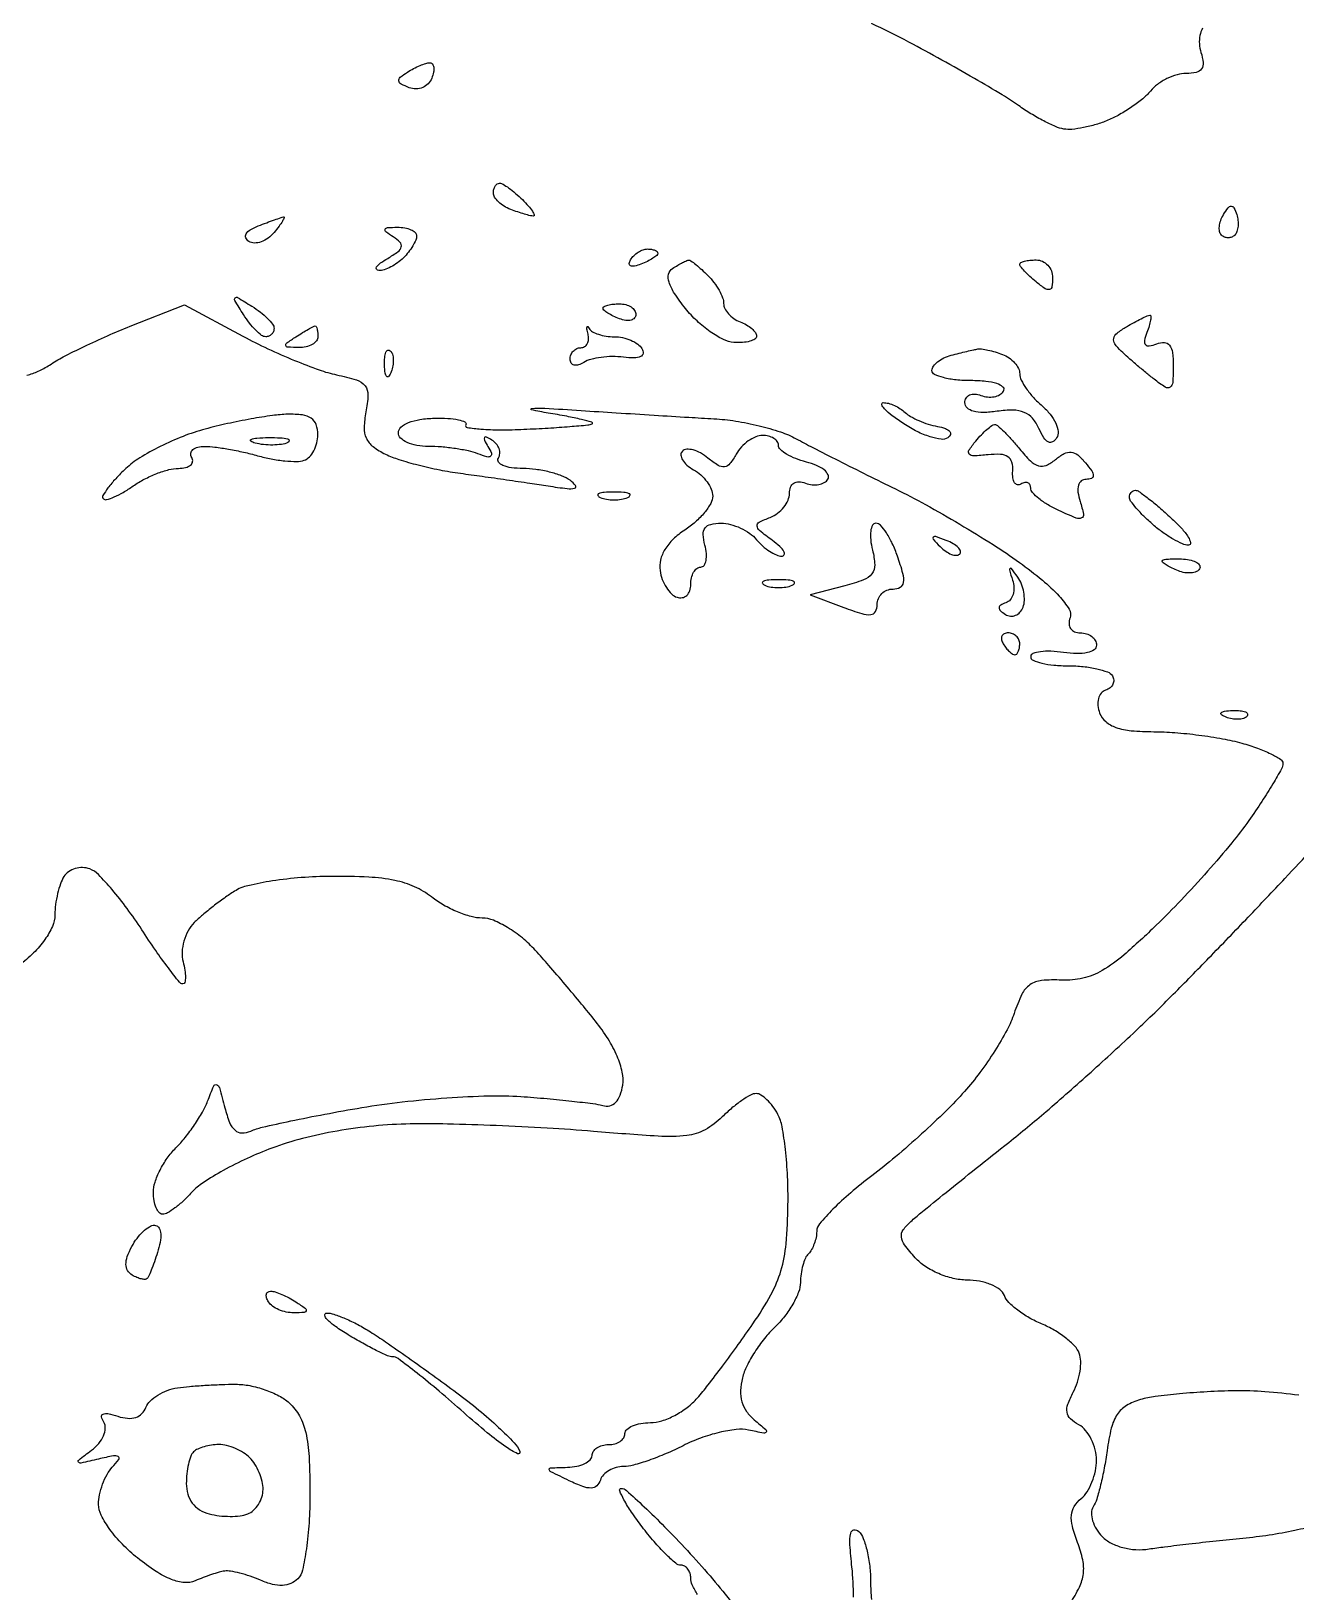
# Model space of a CAD drawing. Extents: x 0 to 102, y 0 to 135.
# Drawn here: x 37.72 to 47.48, y 23.57 to 35.6 of the extents above; entities that cross this region are included whole.
import ezdxf

# ---------------------------------------------------------------- set-up
doc = ezdxf.new("R2010")
doc.units = 0
doc.header["$MEASUREMENT"] = 0

msp = doc.modelspace()

# ---------------------------------------------------------------- linework, layer by layer
for points in [[(46.756125, 35.627308, 0.074837), (46.735944, 35.572373, 0.066367), (46.731333, 35.506726, 0.061303), (46.74376, 35.44028, -0.049344), (46.760372, 35.361849, -0.181805), (46.748067, 35.313571, -0.188866), (46.707452, 35.286482, -0.053771), (46.63066, 35.2782, 0.069386), (46.55941, 35.268265, 0.044584), (46.481366, 35.238334, 0.044117), (46.408703, 35.194432, 0.061678), (46.353486, 35.142487, -0.046457), (46.295045, 35.084067, -0.022612), (46.21079, 35.020392, -0.022207), (46.116436, 34.961559, -0.029812), (46.025877, 34.91742, -0.025856), (45.934368, 34.884821, -0.023639), (45.837219, 34.860712, -0.02436), (45.748411, 34.847538, -0.06775), (45.685521, 34.849849, -0.059181), (45.622491, 34.868675, -0.017485), (45.531327, 34.911977, -0.017286), (45.431429, 34.968247, -0.01781), (45.33667, 35.030759, 0.019193), (45.211379, 35.112917, 0.004514), (44.995528, 35.240254, 0.004643), (44.744453, 35.382239, 0.004553), (44.489149, 35.520481, 0.012677), (44.20128, 35.663757, 0.007404)], [(37.68659, 32.951634, 0.045184), (37.773963, 32.982112, 0.038546), (37.859479, 33.029162, -0.024657), (37.966519, 33.091984, -0.008473), (38.127181, 33.172484, -0.008397), (38.307672, 33.255424, -0.009623), (38.482882, 33.328412), (38.901248, 33.493316), (39.352774, 33.25222, 0.013242), (39.545567, 33.155748, 0.011665), (39.751457, 33.065245, 0.011801), (39.94098, 32.992342, 0.034334), (40.075936, 32.954268, -0.024769), (40.228377, 32.914391, -0.150735), (40.294654, 32.868599, -0.179634), (40.317415, 32.797905, -0.038373), (40.301616, 32.667632, 0.042143), (40.287986, 32.54769, 0.116475), (40.305009, 32.464979, 0.122379), (40.356538, 32.401053, 0.048992), (40.45298, 32.341804, 0.037343), (40.55475, 32.30135, 0.013588), (40.704168, 32.258945, 0.013385), (40.870776, 32.221237, 0.015568), (41.031, 32.19461, -0.001403), (41.198372, 32.171646, -0.000982), (41.386849, 32.144869, -0.000991), (41.567329, 32.118502, -0.002066), (41.7078, 32.097102, 0.008154), (41.854112, 32.076632, 0.093542), (41.911881, 32.080325, 0.545504), (41.918802, 32.101094, 0.069789), (41.877, 32.140375, 0.064636), (41.811616, 32.174904, 0.028091), (41.717569, 32.204059, 0.027221), (41.612751, 32.22422, 0.032546), (41.512457, 32.231305, -0.031851), (41.424685, 32.237382, -0.067071), (41.35892, 32.255354, -0.128563), (41.32506, 32.281438, -0.31269), (41.323487, 32.311354, 0.124968), (41.334424, 32.346102, 0.100781), (41.328766, 32.384957, 0.090333), (41.307277, 32.422001, 0.078004), (41.273109, 32.451326, 0.028061), (41.231074, 32.474151, 0.388403), (41.215901, 32.469465, 0.257747), (41.215391, 32.449687, 0.018709), (41.243307, 32.400495, -0.037162), (41.270248, 32.348655, -0.354062), (41.263919, 32.326273, -0.228116), (41.235212, 32.321461, -0.020985), (41.164859, 32.345123, 0.038134), (41.0919, 32.366909, 0.01652), (40.992168, 32.385151, 0.016235), (40.884324, 32.397653, 0.020739), (40.784381, 32.4018, -0.04249), (40.694367, 32.409463, -0.064319), (40.619327, 32.432538, -0.085667), (40.569078, 32.466745, -0.203832), (40.551825, 32.50755, -0.219825), (40.571607, 32.550133, -0.080189), (40.629921, 32.585334, -0.057515), (40.718635, 32.609711, -0.03277), (40.829559, 32.619469, -0.019), (40.933606, 32.617829, -0.037815), (41.015277, 32.607204, -0.058835), (41.06578, 32.590329, -0.447878), (41.072097, 32.569053, 0.537261), (41.08187, 32.547878, 0.018663), (41.189393, 32.535458, 0.019943), (41.337512, 32.529855, 0.010687), (41.520512, 32.534147, 0.003649), (41.7088, 32.543969, 0.005341), (41.87433, 32.555592, 0.002711), (42.014221, 32.567681, 0.09197), (42.0462, 32.576705, 0.682956), (42.045244, 32.587781, 0.01174), (41.964244, 32.609578, 0.013001), (41.850947, 32.634127, 0.006669), (41.7078, 32.659295, -0.014099), (41.579321, 32.683858, -0.862313), (41.58011, 32.695198, -0.033601), (41.68117, 32.696301, -0.002402), (41.9616, 32.679157, 0.000534), (42.233151, 32.661536, 0.000433), (42.524488, 32.643198, 0.000437), (42.793168, 32.626754, 0.001134), (42.986813, 32.615514, -0.025845), (43.154264, 32.597462, -0.019931), (43.334367, 32.561154, -0.020319), (43.500275, 32.513551, -0.04461), (43.621313, 32.461058, 0.005797), (43.749451, 32.393241, 0.001723), (43.946815, 32.292556, 0.001728), (44.169349, 32.18096, 0.001865), (44.387066, 32.07373, -0.012456), (44.618501, 31.953587, -0.00781), (44.883336, 31.802179, -0.007837), (45.139579, 31.644847, -0.014167), (45.343524, 31.506915, -0.01742), (45.520598, 31.370103, -0.034682), (45.648723, 31.247839, -0.042823), (45.726916, 31.145804, -0.238019), (45.733663, 31.079182, 0.096696), (45.725787, 31.034272, 0.147462), (45.737848, 30.996875, 0.146981), (45.768612, 30.972296, 0.095853), (45.813555, 30.9636, -0.074216), (45.861028, 30.956514, -0.08833), (45.901303, 30.935928, -0.100636), (45.928227, 30.905322, -0.13096), (45.9378, 30.869398, -0.244511), (45.91941, 30.83404, -0.09802), (45.868031, 30.811332, -0.061942), (45.787529, 30.803497, -0.029763), (45.684, 30.812446, 0.025568), (45.586711, 30.821677, 0.042928), (45.504754, 30.818206, 0.055623), (45.44729, 30.804189, 0.314934), (45.4302, 30.779748, 0.300953), (45.448143, 30.752637, 0.041439), (45.515713, 30.730347, 0.036304), (45.60974, 30.714861, 0.022669), (45.721307, 30.7098, -0.024654), (45.836268, 30.704128, -0.031473), (45.940949, 30.687071, -0.032753), (46.023641, 30.662401, -0.16698), (46.060234, 30.632426, -0.121055), (46.070606, 30.600339, -0.129291), (46.06453, 30.567954, -0.116342), (46.042388, 30.540249, -0.085998), (46.007707, 30.521602, 0.142789), (45.973224, 30.497736, 0.107769), (45.952375, 30.456387, 0.089182), (45.948392, 30.402964, 0.065826), (45.962224, 30.345177, 0.12661), (46.009079, 30.279307, 0.092603), (46.087481, 30.234838, 0.06072), (46.206292, 30.209518, 0.021849), (46.379295, 30.201728, -0.019587), (46.541054, 30.195178, -0.012499), (46.728294, 30.175514, -0.012558), (46.911179, 30.146985, -0.02276), (47.05875, 30.113152, -0.018633), (47.180304, 30.074462, -0.027928), (47.282808, 30.030973, -0.026747), (47.358754, 29.988435, -0.257137), (47.376, 29.957117, -0.127528), (47.36499, 29.914653, -0.007727), (47.298795, 29.799795, -0.011142), (47.213857, 29.664485, -0.007984), (47.113175, 29.516943, -0.01877), (46.980666, 29.343471, -0.008496), (46.794913, 29.125975, -0.008398), (46.590918, 28.902846, -0.011377), (46.398801, 28.708712, -0.012466), (46.150529, 28.480676, -0.048137), (45.980622, 28.358915, -0.074784), (45.832693, 28.300461, -0.068547), (45.66953, 28.285712, 0.033965), (45.514238, 28.282424, 0.131235), (45.424474, 28.249652, 0.128715), (45.362041, 28.17609, 0.032147), (45.302571, 28.028674, -0.043809), (45.247973, 27.901924, -0.018082), (45.153356, 27.74061, -0.017727), (45.038799, 27.573903, -0.021782), (44.919917, 27.427216, -0.01797), (44.777329, 27.277366, -0.009193), (44.588435, 27.099298, -0.009122), (44.386866, 26.922767, -0.013545), (44.2035, 26.776314, 0.0152), (44.041404, 26.645968, 0.02086), (43.904439, 26.518536, 0.018165), (43.801652, 26.40673, 0.17609), (43.779421, 26.347392, -0.048694), (43.774421, 26.300911, -0.037334), (43.760337, 26.251772, -0.038321), (43.739958, 26.207376, -0.069724), (43.715971, 26.175571, 0.092604), (43.691989, 26.14057, 0.035407), (43.671921, 26.084774, 0.033563), (43.658201, 26.019561, 0.035081), (43.6536, 25.95406, -0.092461), (43.639764, 25.87988, -0.037786), (43.595516, 25.786939, -0.035742), (43.531532, 25.691651, -0.038106), (43.455868, 25.60861, 0.035464), (43.376347, 25.522257, 0.026364), (43.300941, 25.41677, 0.026886), (43.24015, 25.309137, 0.053062), (43.206122, 25.217163, 0.0528), (43.19203, 25.119175, 0.078743), (43.202361, 25.033381, 0.083644), (43.237868, 24.958717, 0.068074), (43.298103, 24.893634, -0.005857), (43.38659, 24.819127, -0.359318), (43.389833, 24.800158, -0.32012), (43.371282, 24.791636, -0.005262), (43.253305, 24.815494, 0.081513), (43.159042, 24.819965, 0.02988), (43.027278, 24.796666, 0.028669), (42.88364, 24.753477, 0.030529), (42.748967, 24.694873, -0.016603), (42.617578, 24.633294, -0.01713), (42.483738, 24.581256, -0.017114), (42.36503, 24.544232, -0.067128), (42.289162, 24.534, 0.067031), (42.231419, 24.526224, 0.064846), (42.177087, 24.50343, 0.069992), (42.134233, 24.469722, 0.111152), (42.11021, 24.42993, -0.124043), (42.081886, 24.385602, -0.184945), (42.039795, 24.368318, -0.096947), (41.975041, 24.379394, -0.021148), (41.87051, 24.424205, -0.002481), (41.728031, 24.493424, -0.248336), (41.715406, 24.510857, -0.44168), (41.725672, 24.52325, -0.004254), (41.85585, 24.528274, 0.042397), (41.92872, 24.536678, 0.060951), (41.990285, 24.557169, 0.078957), (42.032094, 24.585813, 0.205982), (42.0462, 24.6186, -0.148195), (42.055977, 24.650863, -0.098894), (42.083477, 24.678349, -0.082425), (42.124586, 24.696881, -0.064853), (42.1731, 24.7032, 0.064853), (42.221614, 24.709519, 0.082425), (42.262723, 24.728051, 0.098894), (42.290223, 24.755537, 0.148195), (42.3, 24.7878, -0.214976), (42.314588, 24.820162, -0.079592), (42.357796, 24.847549, -0.060536), (42.421421, 24.8662, -0.041081), (42.496753, 24.8724, 0.078319), (42.584117, 24.886169, 0.042875), (42.684268, 24.928315, 0.041421), (42.781035, 24.989908, 0.051567), (42.858809, 25.06275, 0.013446), (42.940111, 25.16162, 0.004591), (43.05283, 25.309241, 0.00456), (43.174339, 25.474563, 0.005247), (43.287176, 25.634568, 0.024495), (43.426415, 25.859277, 0.054856), (43.503801, 26.044294, 0.050319), (43.54278, 26.251434, 0.017844), (43.557797, 26.552984, 0.014871), (43.554393, 26.770302, 0.016574), (43.537945, 26.979273, 0.016078), (43.51242, 27.155496, 0.079013), (43.479601, 27.250166, 0.036619), (43.440764, 27.311484, 0.042374), (43.39506, 27.363331, 0.047113), (43.349527, 27.399364, 0.144821), (43.312223, 27.4104, 0.126527), (43.269602, 27.399439, 0.024805), (43.201702, 27.357526, 0.024879), (43.125501, 27.29931, 0.020821), (43.050602, 27.230402, -0.071512), (42.918666, 27.131632, -0.097264), (42.777219, 27.086958, -0.043991), (42.556867, 27.081652, -0.004932), (42.056552, 27.1186, 0.006193), (41.701141, 27.143946, 0.004525), (41.305865, 27.163629, 0.004572), (40.930896, 27.175468, 0.010063), (40.644158, 27.176126, 0.019671), (40.362666, 27.160016, 0.019033), (40.08017, 27.12177, 0.019704), (39.812796, 27.064214, 0.026654), (39.577016, 26.990055, 0.018474), (39.386429, 26.910604, 0.018245), (39.201416, 26.816996, 0.018456), (39.045759, 26.723311, 0.064221), (38.956696, 26.647227, -0.021605), (38.893443, 26.58313, -0.026214), (38.828685, 26.528982, -0.026298), (38.770652, 26.490007, -0.135527), (38.733688, 26.4798, -0.21777), (38.706335, 26.492306, -0.078499), (38.6832, 26.529502, -0.059688), (38.667436, 26.584215, -0.040344), (38.6622, 26.649, -0.079428), (38.674554, 26.726279, -0.037928), (38.713173, 26.819471, -0.036365), (38.769319, 26.912843, -0.042855), (38.835727, 26.991727, 0.027564), (38.90738, 27.071748, 0.019409), (38.979183, 27.168924, 0.019654), (39.040782, 27.267561, 0.038414), (39.080413, 27.351277, -0.0089), (39.128152, 27.469712, -0.405333), (39.150294, 27.479064, -0.235954), (39.171124, 27.456105, -0.004707), (39.213424, 27.299604, 0.030379), (39.250126, 27.187086, 0.116886), (39.291909, 27.127146, 0.18495), (39.344514, 27.107132, 0.101725), (39.412888, 27.121346, -0.045345), (39.502173, 27.150646, -0.004555), (39.721312, 27.19904, -0.005689), (39.984163, 27.251465, -0.004496), (40.2696, 27.302373, -0.013904), (40.582067, 27.346309, -0.010562), (40.926572, 27.377664, -0.010702), (41.251192, 27.393334, -0.024425), (41.4963, 27.387939, -0.004536), (41.699802, 27.37164, -0.005398), (41.891479, 27.352449, -0.00471), (42.052652, 27.333014, -0.034494), (42.128792, 27.317708, 0.128945), (42.182876, 27.31712, 0.139296), (42.228483, 27.34338, 0.10428), (42.262582, 27.397316, 0.051248), (42.283045, 27.476287, 0.094035), (42.27943, 27.575625, 0.044711), (42.239841, 27.697839, 0.038858), (42.169964, 27.831963, 0.028979), (42.073553, 27.968181, 0.004596), (41.965659, 28.100774, 0.00297), (41.838434, 28.252379, 0.002986), (41.712313, 28.399083, 0.005637), (41.608558, 28.515643, 0.036333), (41.508476, 28.61068, 0.035491), (41.394938, 28.691045, 0.037686), (41.285142, 28.746772, 0.098905), (41.198902, 28.764, -0.067359), (41.113809, 28.775516, -0.031511), (41.008489, 28.81183, -0.030513), (40.901117, 28.864499, -0.037384), (40.80839, 28.926825, 0.062406), (40.677727, 29.00548, 0.053849), (40.525059, 29.05432, 0.038564), (40.323532, 29.07963, 0.013786), (40.033646, 29.085509, 0.017388), (39.803066, 29.075804, 0.01892), (39.580168, 29.050131, 0.018786), (39.391959, 29.01392, 0.081919), (39.28742, 28.970812, 0.016418), (39.209522, 28.918945, 0.010651), (39.122817, 28.85418, 0.010711), (39.040767, 28.787246, 0.019926), (38.977701, 28.729016, 0.07117), (38.930303, 28.665791, 0.055523), (38.897605, 28.586305, 0.056146), (38.883487, 28.50264, 0.077848), (38.891098, 28.427088, -0.023973), (38.904901, 28.361636, -0.042175), (38.909074, 28.30654, -0.056875), (38.904337, 28.268003, -0.346677), (38.889614, 28.2564, -0.22863), (38.862776, 28.269349, -0.005741), (38.777434, 28.379255, -0.011194), (38.679691, 28.514338, -0.007259), (38.57249, 28.67463, 0.015103), (38.459193, 28.838418, 0.018272), (38.342868, 28.984674, 0.017109), (38.237529, 29.099425, 0.107289), (38.171357, 29.142796, 0.085523), (38.116449, 29.153685, 0.078116), (38.059208, 29.146157, 0.080376), (38.008467, 29.121827, 0.099801), (37.972309, 29.084115, 0.05705), (37.945746, 29.029327, 0.025889), (37.923255, 28.952755, 0.025228), (37.907648, 28.86865, 0.031528), (37.902095, 28.789455, -0.102894), (37.882907, 28.700317, -0.049877), (37.825039, 28.598486, -0.043862), (37.736976, 28.4948, -0.035285), (37.62585, 28.399577, -0.015773)], [(45.734179, 23.476652, 0.033115), (45.806332, 23.604491, 0.081251), (45.836635, 23.70774, 0.084031), (45.831961, 23.813124, 0.037248), (45.792498, 23.947095, -0.025619), (45.752218, 24.072972, -0.084599), (45.744445, 24.159414, -0.119558), (45.766438, 24.226429, -0.08092), (45.819473, 24.287315, 0.080165), (45.864817, 24.339215, 0.044228), (45.903041, 24.414521, 0.042667), (45.929063, 24.499846, 0.052732), (45.9378, 24.582455, 0.062361), (45.927658, 24.663453, 0.053571), (45.897698, 24.743984, 0.056148), (45.85354, 24.812068, 0.093529), (45.801284, 24.855791, -0.061292), (45.73726, 24.90273, -0.163476), (45.71087, 24.952011, -0.131409), (45.716755, 25.014594, -0.034092), (45.758681, 25.107666, 0.045273), (45.791064, 25.184065, 0.039818), (45.810884, 25.268398, 0.041894), (45.816254, 25.347832, 0.087767), (45.804518, 25.408426, 0.100601), (45.769459, 25.463493, 0.035567), (45.699582, 25.526309, 0.033582), (45.610818, 25.586255, 0.03355), (45.5148, 25.6338, -0.032), (45.418954, 25.680891, -0.032782), (45.330709, 25.739491, -0.034688), (45.261451, 25.800368, -0.10386), (45.227434, 25.853046, 0.144803), (45.192411, 25.898735, 0.059619), (45.12366, 25.937198, 0.052205), (45.034848, 25.963379, 0.04562), (44.938367, 25.9722, -0.058495), (44.832432, 25.984636, -0.043297), (44.720378, 26.021801, -0.043652), (44.617596, 26.077158, -0.063571), (44.539517, 26.144033, -0.022375), (44.457813, 26.242863, -0.131842), (44.432858, 26.30464, -0.188005), (44.446715, 26.358923, -0.055168), (44.505255, 26.424096, -0.011281), (44.583551, 26.490875, -0.001093), (44.777269, 26.647984, -0.001388), (45.009156, 26.83415, -0.001097), (45.261, 27.034288, 0.010305), (45.54964, 27.272469, 0.00557), (45.8955, 27.576827, 0.005545), (46.240968, 27.894741, 0.008703), (46.53, 28.176345, 0.002603), (46.805199, 28.456876, 0.001907), (47.107767, 28.770925, 0.001927), (47.392018, 29.070525, 0.004272), (47.605868, 29.301592)], [(47.498634, 25.083246, 0.015214), (47.236567, 25.111002, 0.022839), (47.006735, 25.117767, 0.009475), (46.79251, 25.110224, 0.009385), (46.578038, 25.094558, 0.009282), (46.391009, 25.073855, 0.035531), (46.2762, 25.050601, 0.068136), (46.16888, 25.004346, 0.112865), (46.098254, 24.936167, 0.084862), (46.05205, 24.829546, 0.026298), (46.019434, 24.657184, -0.012707), (45.997607, 24.521797, -0.013912), (45.96947, 24.391753, -0.013434), (45.939418, 24.28222, -0.065045), (45.912907, 24.22357, 0.138328), (45.899246, 24.175981, 0.074884), (45.908107, 24.115235, 0.065181), (45.937082, 24.051132, 0.057738), (45.982596, 23.99369, 0.077449), (46.05133, 23.94349, 0.054373), (46.1409, 23.908998, 0.051423), (46.241479, 23.893161, 0.051796), (46.342923, 23.898245, -0.007505), (46.463629, 23.915078, -0.002172), (46.650429, 23.937453, -0.002183), (46.861177, 23.960836, -0.002329), (47.067646, 23.98186, 0.013544), (47.269923, 24.007052, 0.014043), (47.468099, 24.042925, 0.013864), (47.637509, 24.083465, 0.057259)], [(42.859665, 23.546047, -0.0276), (42.818972, 23.621426, -0.110401), (42.8076, 23.672303, 0.072696), (42.801998, 23.710629, 0.087466), (42.785698, 23.743138, 0.100498), (42.761474, 23.76487, 0.13351), (42.733041, 23.7726, -0.178861), (42.692346, 23.787639, -0.017558), (42.614041, 23.859579, -0.020455), (42.524577, 23.955284, -0.014802), (42.432636, 24.0687, -0.012972), (42.350522, 24.182354, -0.025212), (42.292082, 24.277821, -0.030428), (42.259487, 24.34741, -0.529544), (42.271302, 24.3648, -0.18517), (42.311382, 24.34943, -0.00536), (42.447927, 24.223972, -0.010139), (42.606333, 24.069105, -0.00673), (42.781986, 23.885386, -0.009993), (42.95652, 23.690166, -0.012115), (43.111932, 23.50005, -0.010756)], [(44.063184, 23.52735, 0.028854), (44.05129, 23.758807, -0.010589), (44.036156, 23.930624, -0.063302), (44.041513, 24.020176, -0.307603), (44.066256, 24.045037, -0.249049), (44.103083, 24.033757, -0.107157), (44.13855, 23.978654, -0.031441), (44.168028, 23.881833, -0.030007), (44.188266, 23.765798, -0.028179), (44.19504, 23.6457, 0.02547), (44.202047, 23.508237, 0.078083)]]:
    msp.add_lwpolyline(points, format="xyb")
for points in [[(40.795695, 35.361505, -0.244038), (40.814936, 35.352034, -0.130115), (40.824929, 35.326712, -0.079079), (40.823341, 35.287748, -0.041989), (40.809843, 35.241242, -0.103597), (40.78233, 35.198586, -0.098906), (40.739596, 35.169706, -0.096808), (40.688232, 35.159074, -0.094659), (40.636205, 35.168415, -0.028686), (40.572948, 35.19695, -0.248049), (40.555967, 35.221591, -0.25589), (40.56701, 35.248928, -0.030228), (40.622057, 35.288678, -0.02104), (40.669721, 35.316152, -0.020926), (40.719611, 35.339577, -0.021318), (40.76483, 35.356315, -0.07277)], [(41.333143, 34.4322, -0.136573), (41.359226, 34.42494, -0.020956), (41.404562, 34.394923, -0.0221), (41.456256, 34.353889, -0.017569), (41.508386, 34.3053, -0.015368), (41.554223, 34.256555, -0.032802), (41.585841, 34.215677, -0.056968), (41.600323, 34.187787, -0.525687), (41.593862, 34.1784, -0.06131), (41.57011, 34.181324, -0.010029), (41.525297, 34.193484, -0.010912), (41.47289, 34.210091, -0.009428), (41.418619, 34.229751, -0.045844), (41.367424, 34.25499, -0.052351), (41.324109, 34.288211, -0.059761), (41.294425, 34.323991, -0.144282), (41.2848, 34.356651, -0.062127), (41.288403, 34.385539, -0.080435), (41.299001, 34.410008, -0.097925), (41.314706, 34.426384, -0.153976)], [(47.019601, 34.190096, -0.052621), (47.029432, 34.145424, -0.052345), (47.029746, 34.099604, -0.057227), (47.021104, 34.059464, -0.115259), (47.004113, 34.032113, -0.098356), (46.980731, 34.01648, -0.097782), (46.9531, 34.010928, -0.098103), (46.925508, 34.016299, -0.099724), (46.902229, 34.031771, -0.149701), (46.887702, 34.059124, -0.07231), (46.885835, 34.099122, -0.061761), (46.896142, 34.144978, -0.052326), (46.917718, 34.189755, -0.024362), (46.954091, 34.242661, -0.233206), (46.977901, 34.254504, -0.286646), (46.998363, 34.241819, -0.033951)], [(39.666609, 34.172454, -0.596666), (39.671667, 34.166217, -0.038048), (39.658152, 34.13965, -0.024781), (39.631517, 34.1004, -0.011741), (39.593573, 34.052431, -0.061508), (39.546846, 34.008444, -0.072081), (39.49314, 33.979905, -0.083958), (39.440967, 33.970573, -0.1417), (39.39848, 33.982425, -0.156729), (39.374994, 34.009955, -0.239959), (39.377317, 34.040598, -0.124256), (39.409783, 34.072517, -0.039121), (39.471515, 34.102448, -0.003123), (39.536466, 34.127416, -0.004057), (39.596303, 34.149437, -0.003058), (39.64666, 34.16716, -0.036459)], [(40.54455, 34.092505, -0.043785), (40.601226, 34.088031, -0.063896), (40.64911, 34.073538, -0.084077), (40.681496, 34.051889, -0.206294), (40.6926, 34.02612, -0.102712), (40.685768, 33.993211, -0.032763), (40.662779, 33.948499, -0.031128), (40.629932, 33.900761, -0.030136), (40.59108, 33.85692, -0.040066), (40.545675, 33.818262, -0.036477), (40.493288, 33.785977, -0.038452), (40.441996, 33.76414, -0.088883), (40.40073, 33.757973, -0.257769), (40.383526, 33.768134, -0.30006), (40.384465, 33.786788, -0.079501), (40.414893, 33.816818, -0.023462), (40.4701, 33.852457, 0.024688), (40.548991, 33.903658, 0.175589), (40.574245, 33.940722, 0.264994), (40.564559, 33.976049, 0.055165), (40.5124, 34.017789, -0.019066), (40.455931, 34.056654, -0.347061), (40.450636, 34.076416, -0.280965), (40.469207, 34.08958, -0.015023)], [(42.474193, 33.9246, -0.039867), (42.504675, 33.922166, -0.059132), (42.530415, 33.914833, -0.077771), (42.547928, 33.904075, -0.219607), (42.5538, 33.891351, -0.2252), (42.54629, 33.875523, -0.029412), (42.515232, 33.85307, -0.029555), (42.472799, 33.829441, -0.020646), (42.422506, 33.80772, -0.036408), (42.373457, 33.79289, -0.155351), (42.343355, 33.795527, -0.32948), (42.333257, 33.812426, -0.1144), (42.342899, 33.840969, -0.061454), (42.368574, 33.872959, -0.051183), (42.402787, 33.900033, -0.053277), (42.439924, 33.918466, -0.088797)], [(42.792493, 33.838705, -0.171837), (42.808583, 33.833855, -0.011563), (42.8472, 33.804118, -0.015549), (42.892265, 33.765348, -0.010966), (42.940543, 33.719143, -0.034585), (42.986792, 33.666011, -0.033343), (43.025898, 33.606381, -0.035184), (43.053052, 33.549216, -0.09355), (43.0614, 33.504988, 0.117582), (43.070771, 33.465691, 0.065379), (43.098677, 33.424792, 0.059556), (43.139775, 33.388564, 0.05935), (43.1883, 33.362994, -0.039365), (43.236862, 33.339828, -0.047755), (43.277923, 33.310563, -0.054857), (43.306296, 33.279894, -0.160592), (43.3152, 33.252887, -0.259813), (43.302598, 33.230271, -0.07101), (43.263795, 33.213303, -0.052828), (43.207248, 33.203893, -0.033232), (43.140203, 33.204369, -0.097132), (43.059202, 33.226542, -0.037452), (42.958548, 33.286293, -0.03532), (42.856097, 33.369345, -0.036478), (42.767542, 33.465156, -0.021149), (42.681762, 33.582597, -0.06929), (42.640032, 33.668942, -0.132077), (42.636962, 33.731293, -0.200275), (42.667589, 33.77523, -0.010723), (42.706994, 33.799134, -0.013415), (42.744585, 33.819525, -0.011639), (42.776692, 33.834911, -0.094282)], [(45.4725, 33.84, -0.107348), (45.520916, 33.829484, -0.099536), (45.562123, 33.79968, -0.095788), (45.589751, 33.755141, -0.091307), (45.5994, 33.702741, -0.035496), (45.594516, 33.634026, -0.304492), (45.574924, 33.612269, -0.217533), (45.541107, 33.618486, -0.020633), (45.4725, 33.6708, -0.013852), (45.423893, 33.713468, -0.019119), (45.382877, 33.754563, -0.016008), (45.351907, 33.79029, -0.172217), (45.3456, 33.808059, -0.294983), (45.353589, 33.820422, -0.044235), (45.382877, 33.830617, -0.037907), (45.423868, 33.837688, -0.023761)], [(39.421691, 33.483159, -0.025045), (39.487201, 33.437536, -0.031759), (39.542537, 33.388816, -0.033168), (39.58212, 33.343601, -0.164658), (39.5928, 33.31205, -0.099038), (39.587895, 33.28753, -0.097945), (39.573927, 33.266673, -0.097945), (39.55307, 33.252705, -0.099038), (39.52855, 33.2478, -0.164658), (39.496999, 33.25848, -0.033168), (39.451784, 33.298063, -0.031759), (39.403064, 33.353399, -0.025045), (39.357441, 33.418909, -0.004611), (39.290491, 33.528347, -0.343979), (39.292882, 33.547718, -0.343979), (39.312253, 33.550109, -0.004611)], [(42.2577, 33.5016, -0.062722), (42.306221, 33.495489, -0.08088), (42.347323, 33.477529, -0.098158), (42.374829, 33.450907, -0.152681), (42.3846, 33.419655, -0.184534), (42.374238, 33.392534, -0.147206), (42.347323, 33.376086, -0.100118), (42.306291, 33.373758, -0.055937), (42.2577, 33.386406, -0.02136), (42.209092, 33.407482, -0.030395), (42.168077, 33.430565, -0.030693), (42.13817, 33.452589, -0.222225), (42.1308, 33.468351, -0.289661), (42.138929, 33.481205, -0.046727), (42.168077, 33.491833, -0.039339), (42.20907, 33.499191, -0.024748)], [(46.348701, 33.414427, -0.437339), (46.357073, 33.40679, -0.04265), (46.354665, 33.3762, -0.033019), (46.34451, 33.332801, -0.01764), (46.326592, 33.280681, 0.03808), (46.308043, 33.218587, 0.236196), (46.316021, 33.187309, 0.265879), (46.344679, 33.177253, 0.046062), (46.402141, 33.193425, -0.102653), (46.461457, 33.203109, -0.224556), (46.501247, 33.182162, -0.131728), (46.523793, 33.126124, -0.03015), (46.53, 33.023286, -0.014417), (46.526322, 32.895739, -0.229877), (46.5058, 32.859015, -0.305094), (46.46874, 32.858382, -0.022752), (46.382282, 32.920191, -0.00573), (46.317894, 32.972006, -0.004004), (46.246448, 33.031828, -0.00404), (46.178883, 33.090277, -0.008382), (46.127303, 33.137186, -0.052111), (46.079574, 33.192504, -0.209915), (46.071172, 33.235283, -0.173481), (46.096806, 33.27586, -0.03415), (46.169271, 33.324964, -0.006946), (46.22863, 33.358431, -0.009243), (46.283536, 33.387086, -0.006932), (46.330001, 33.409455, -0.08768)], [(39.91005, 33.331105, -0.309048), (39.91823, 33.32622, -0.04613), (39.924987, 33.307168, -0.038557), (39.929671, 33.280132, -0.023625), (39.9312, 33.2478, -0.17131), (39.919843, 33.215625, -0.095191), (39.88771, 33.188432, -0.075283), (39.839785, 33.17027, -0.055234), (39.78315, 33.164495, -0.011938), (39.700334, 33.167198, -0.327416), (39.684461, 33.180281, -0.309569), (39.691747, 33.200133, -0.011213), (39.762, 33.2478, -0.006384), (39.812152, 33.27931, -0.008918), (39.857836, 33.306099, -0.005891), (39.896581, 33.327303, -0.107356)], [(42.024816, 33.31125, 0.139717), (42.049322, 33.286849, 0.046891), (42.096041, 33.266438, 0.042329), (42.1547, 33.252483, 0.037258), (42.217457, 33.2478, -0.052823), (42.281785, 33.240985, -0.048689), (42.345134, 33.220804, -0.052036), (42.398252, 33.191115, -0.101235), (42.431412, 33.1559, -0.169874), (42.439334, 33.119971, -0.260327), (42.421038, 33.094815, -0.111383), (42.370816, 33.084071, -0.029378), (42.288354, 33.08984, 0.034429), (42.204076, 33.094881, 0.03027), (42.116143, 33.088751, 0.031495), (42.037337, 33.073342, 0.075331), (41.98275, 33.049847, -0.059758), (41.941598, 33.030602, -0.135594), (41.907573, 33.028949, -0.197996), (41.885515, 33.04443, -0.14294), (41.877, 33.073607, -0.090291), (41.883228, 33.107812, -0.095452), (41.901071, 33.136882, -0.099707), (41.927682, 33.156333, -0.108533), (41.958945, 33.1632, 0.140603), (41.98809, 33.171561, 0.131708), (42.009246, 33.194264, 0.1084), (42.018815, 33.228535, 0.073992), (42.01511, 33.26895, -0.013566), (42.006958, 33.306832, -0.102957), (42.007327, 33.324997, -0.598335), (42.01346, 33.326674, -0.062422)], [(40.489912, 33.140287, -0.126455), (40.506261, 33.112629, -0.060344), (40.512958, 33.071572, -0.05415), (40.509792, 33.024403, -0.051402), (40.496591, 32.978137, -0.054073), (40.477848, 32.942887, -0.470617), (40.46243, 32.941428, -0.168741), (40.450474, 32.966111, -0.018894), (40.445479, 33.02925, -0.028489), (40.446409, 33.088147, -0.077125), (40.455776, 33.128754, -0.208169), (40.471397, 33.144197, -0.296942)], [(45.021431, 33.153386, -0.077363), (45.051806, 33.153917, -0.019477), (45.100665, 33.145233, -0.01941), (45.156401, 33.130783, -0.018484), (45.211781, 33.111849, -0.059736), (45.262951, 33.084834, -0.05972), (45.306291, 33.046487, -0.065469), (45.335714, 33.003143, -0.116936), (45.3456, 32.96145, 0.118248), (45.357126, 32.913395, 0.034924), (45.39636, 32.848036, 0.03292), (45.452267, 32.77837, 0.030164), (45.5184, 32.714447, -0.046961), (45.580528, 32.650227, -0.062124), (45.623085, 32.580956, -0.076385), (45.641109, 32.516914, -0.170484), (45.630414, 32.468138, -0.120232), (45.598864, 32.437057, -0.260698), (45.565934, 32.436117, -0.135978), (45.531181, 32.468609, -0.032262), (45.493917, 32.53946, 0.070696), (45.444091, 32.618782, 0.120054), (45.381091, 32.664698, 0.098004), (45.294592, 32.681825, 0.03647), (45.170403, 32.672766, -0.029524), (45.064378, 32.66355, -0.072952), (44.987059, 32.672715, -0.123547), (44.940205, 32.698891, -0.206741), (44.9226, 32.739649, -0.137095), (44.932509, 32.775108, -0.152387), (44.959081, 32.798573, -0.122982), (44.999319, 32.805736, -0.074601), (45.046791, 32.795246, 0.066719), (45.098004, 32.783084, 0.072258), (45.149188, 32.785355, 0.081026), (45.192513, 32.801184, 0.126981), (45.220984, 32.828495, 0.366522), (45.216292, 32.859733, 0.102202), (45.169783, 32.886079, 0.05363), (45.084232, 32.903827, 0.024354), (44.969893, 32.9094, -0.024592), (44.854508, 32.915078, -0.039113), (44.757246, 32.932429, -0.046334), (44.688036, 32.957483, -0.2905), (44.6688, 32.987797, -0.159836), (44.679576, 33.020645, -0.067019), (44.71229, 33.05453, -0.05682), (44.760208, 33.08428, -0.046657), (44.81685, 33.104883, -0.002806), (44.877677, 33.120415, -0.0029), (44.938016, 33.13509, -0.002799), (44.990425, 33.147206, -0.012427)], [(44.29233, 32.739643, -0.069261), (44.332177, 32.734351, -0.03777), (44.378675, 32.717597, -0.036791), (44.424234, 32.69301, -0.04793), (44.46153, 32.663812, 0.061868), (44.504213, 32.632269, 0.026338), (44.567994, 32.600654, 0.025568), (44.640425, 32.573689, 0.030529), (44.7111, 32.556077, -0.036901), (44.772386, 32.539973, -0.127296), (44.806377, 32.517511, -0.285495), (44.810837, 32.492637, -0.158721), (44.790422, 32.468082, -0.176176), (44.739377, 32.457009, -0.042918), (44.653943, 32.476198, -0.038765), (44.55376, 32.516702, -0.030287), (44.452022, 32.575259, -0.015494), (44.362517, 32.638324, -0.038791), (44.302597, 32.691125, -0.106081), (44.281738, 32.724429, -0.518294)], [(39.69855, 32.64989, 0.028354), (39.581722, 32.640379, 0.009963), (39.415482, 32.613918, 0.009855), (39.23346, 32.577496, 0.011383), (39.061616, 32.53545, 0.027682), (38.891528, 32.479448, 0.022008), (38.714775, 32.401057, 0.022514), (38.557073, 32.313575, 0.050719), (38.448599, 32.230627, 0.01695), (38.371212, 32.152822, 0.027859), (38.311903, 32.081415, 0.0271), (38.273181, 32.022725, 0.34097), (38.276363, 31.998037, 0.273045), (38.301588, 31.991534, 0.031463), (38.358977, 32.012074, 0.030903), (38.429563, 32.047787, 0.020212), (38.506353, 32.097071, -0.032794), (38.59184, 32.14895, -0.027342), (38.688649, 32.192788, -0.028212), (38.781976, 32.223109, -0.06452), (38.855217, 32.2326, 0.054487), (38.91101, 32.238698, 0.117917), (38.949587, 32.257451, 0.189062), (38.965085, 32.285167, 0.174157), (38.9583, 32.3172, -0.171487), (38.95134, 32.349238, -0.189548), (38.966494, 32.376949, -0.119339), (39.004507, 32.395696, -0.055211), (39.059616, 32.4018, -0.031782), (39.135946, 32.396943, -0.011768), (39.242486, 32.380774, -0.011607), (39.358241, 32.357626, -0.013721), (39.466459, 32.330222, 0.021798), (39.571169, 32.305497, 0.022605), (39.676374, 32.290341, 0.023031), (39.768182, 32.285579, 0.084366), (39.82545, 32.294972, 0.120035), (39.865902, 32.32089, 0.06823), (39.900136, 32.36826, 0.06185), (39.923317, 32.428741, 0.060689), (39.9312, 32.49345, 0.084343), (39.918169, 32.570149, 0.161954), (39.880449, 32.618983, 0.118983), (39.811376, 32.644598, 0.035718)], [(45.152048, 32.571, -0.182942), (45.174517, 32.562494, -0.012878), (45.224591, 32.515891, -0.01687), (45.28242, 32.455265, -0.011848), (45.343493, 32.383394, 0.026495), (45.428156, 32.289479, 0.123497), (45.490256, 32.252386, 0.178396), (45.549747, 32.255984, 0.069927), (45.620779, 32.299837, -0.046404), (45.689369, 32.34676, -0.15371), (45.742324, 32.357616, -0.150824), (45.792569, 32.336242, -0.044145), (45.852334, 32.275943, -0.020291), (45.900818, 32.212449, -0.143071), (45.913181, 32.176043, -0.327147), (45.899327, 32.155316, -0.087535), (45.857858, 32.148, 0.165769), (45.820644, 32.135314, 0.162908), (45.798607, 32.102451, 0.101746), (45.795122, 32.048875, 0.042395), (45.811191, 31.977884, -0.023201), (45.837564, 31.879116, -0.358118), (45.822635, 31.849959, -0.20233), (45.780315, 31.849514, -0.009694), (45.647692, 31.906863, -0.026985), (45.564417, 31.950374, -0.03562), (45.494088, 31.999179, -0.038509), (45.444026, 32.046271, -0.186875), (45.4302, 32.081972, 0.115811), (45.424269, 32.107234, 0.185477), (45.408155, 32.122032, 0.155786), (45.383844, 32.123662, 0.078016), (45.355152, 32.111603, -0.190599), (45.327795, 32.106713, -0.205057), (45.305556, 32.122068, -0.113146), (45.292571, 32.159171, -0.047533), (45.291702, 32.21236, 0.08688), (45.285336, 32.279402, 0.18215), (45.255008, 32.321144, 0.134005), (45.196604, 32.340219, 0.039683), (45.101776, 32.337368, -0.014263), (44.990325, 32.328336, -0.226033), (44.95613, 32.342482, -0.34328), (44.953928, 32.372771, -0.025997), (45.006385, 32.443118, -0.016967), (45.049918, 32.492091, -0.022434), (45.092953, 32.533435, -0.02067), (45.130795, 32.563983, -0.16082)], [(39.5505, 32.469907, -0.014395), (39.641878, 32.468405, -0.052471), (39.699155, 32.459744, -0.333666), (39.710056, 32.446035, -0.31318), (39.70016, 32.430908, -0.06278), (39.649574, 32.417501, -0.030339), (39.582649, 32.412606, -0.029507), (39.511299, 32.415937, -0.037336), (39.44636, 32.427773, -0.087174), (39.413732, 32.442691, -0.597527), (39.415216, 32.456237, -0.080377), (39.46013, 32.466472, -0.012823)], [(43.361704, 32.4864, 0.09876), (43.30882, 32.475852, 0.055724), (43.251368, 32.444084, 0.052525), (43.198338, 32.397443, 0.05863), (43.158391, 32.342346, -0.039097), (43.10958, 32.269186, -0.193945), (43.067528, 32.245045, -0.177592), (43.018098, 32.255762, -0.031935), (42.940643, 32.312102, 0.045712), (42.883688, 32.351181, 0.062013), (42.825963, 32.374649, 0.077798), (42.776196, 32.379993, 0.186389), (42.74281, 32.36521, 0.21468), (42.731554, 32.335527, 0.121537), (42.743223, 32.298118, 0.081565), (42.777447, 32.258061, 0.047735), (42.829455, 32.222051, -0.056551), (42.885811, 32.181546, -0.051858), (42.933517, 32.128346, -0.055379), (42.96604, 32.071111, -0.101872), (42.9768, 32.018846, -0.129674), (42.961985, 31.962684, -0.043242), (42.913425, 31.892045, -0.039625), (42.843614, 31.819744, -0.035931), (42.761055, 31.756739, 0.045334), (42.671705, 31.685857, 0.065733), (42.6086, 31.607543, 0.076539), (42.574547, 31.525685, 0.097477), (42.570705, 31.444166, 0.052689), (42.588271, 31.376094, 0.052303), (42.619704, 31.313016, 0.057144), (42.65949, 31.263917, 0.114876), (42.70185, 31.238127, 0.126361), (42.7421, 31.235436, 0.143072), (42.776536, 31.252878, 0.123476), (42.799611, 31.288718, 0.081761), (42.8076, 31.33725, -0.055297), (42.813284, 31.38849, -0.074878), (42.830125, 31.431852, -0.094321), (42.855024, 31.460938, -0.170295), (42.88428, 31.4712, 0.24384), (42.909983, 31.484528, 0.106581), (42.925437, 31.520902, 0.070464), (42.928101, 31.575569, 0.040966), (42.916713, 31.6404, -0.04983), (42.90381, 31.722329, -0.174447), (42.918801, 31.772785, -0.181495), (42.961972, 31.800916, -0.054659), (43.041174, 31.8096, -0.064197), (43.113493, 31.800276, -0.044343), (43.191261, 31.772323, -0.044497), (43.262504, 31.731283, -0.066726), (43.3152, 31.6827, 0.038084), (43.362177, 31.634143, 0.037668), (43.416139, 31.593077, 0.040259), (43.468841, 31.564645, 0.103938), (43.510928, 31.5558, 0.306094), (43.528503, 31.567671, 0.23702), (43.526541, 31.591302, 0.072684), (43.494306, 31.630093, 0.024471), (43.43712, 31.676658, -0.01179), (43.338679, 31.752747, -0.202378), (43.319904, 31.787963, -0.307548), (43.336075, 31.817127, -0.024497), (43.42095, 31.854909, 0.068553), (43.477552, 31.886326, 0.062685), (43.52551, 31.93272, 0.066461), (43.557985, 31.986403, 0.103194), (43.569, 32.039203, -0.090291), (43.577791, 32.087485, -0.162062), (43.602906, 32.118446, -0.154672), (43.642548, 32.129036, -0.080305), (43.693191, 32.118446, 0.064668), (43.74429, 32.10609, 0.071232), (43.795138, 32.107826, 0.080603), (43.837975, 32.122845, 0.130522), (43.865851, 32.149215, 0.261854), (43.867263, 32.183327, 0.107463), (43.836938, 32.220451, 0.068376), (43.778253, 32.255247, 0.038209), (43.69936, 32.281591, -0.031028), (43.617049, 32.307771, -0.042983), (43.547544, 32.341852, -0.050004), (43.498784, 32.378287, -0.210307), (43.4844, 32.410971, 0.159749), (43.474967, 32.439741, 0.096789), (43.448358, 32.464243, 0.078456), (43.408626, 32.480789, 0.059575)], [(42.2154, 32.050042, 0.017491), (42.139984, 32.047403, 0.078554), (42.097092, 32.037507, 0.447206), (42.091936, 32.023215, 0.174857), (42.10965, 32.007371, 0.057986), (42.157873, 31.994145, 0.037979), (42.2154, 31.989769, 0.037979), (42.272927, 31.994145, 0.057986), (42.32115, 32.007371, 0.174857), (42.338864, 32.023215, 0.447206), (42.333708, 32.037507, 0.078554), (42.290816, 32.047403, 0.017491)], [(46.237592, 32.0634, -0.156258), (46.265382, 32.054498, -0.0093), (46.337077, 32.001272, -0.013264), (46.420951, 31.932925, -0.00935), (46.511678, 31.8519, -0.018917), (46.592959, 31.770603, -0.043904), (46.645761, 31.702528, -0.099393), (46.663022, 31.658526, -0.466662), (46.64783, 31.6404, -0.105446), (46.600676, 31.650456, -0.025663), (46.529392, 31.686805, -0.025176), (46.450226, 31.737906, -0.022731), (46.373745, 31.798373, -0.015553), (46.303987, 31.862782, -0.020797), (46.245105, 31.925665, -0.018526), (46.201263, 31.980561, -0.160576), (46.1916, 32.009873, -0.084598), (46.195083, 32.030314, -0.093331), (46.20511, 32.047676, -0.100455), (46.220049, 32.059288, -0.115633)], [(44.235912, 31.8096, 0.280671), (44.210104, 31.793874, 0.088078), (44.196131, 31.748795, 0.05887), (44.195646, 31.681944, 0.033904), (44.209929, 31.602603, -0.048417), (44.227102, 31.488316, -0.179988), (44.205686, 31.419997, -0.139786), (44.140407, 31.372092, -0.025447), (43.995792, 31.326654), (43.729701, 31.257703), (43.98775, 31.1603, 0.013701), (44.126227, 31.112323, 0.09825), (44.19623, 31.104573, 0.252639), (44.23205, 31.128069, 0.12447), (44.2458, 31.182449, -0.101555), (44.255163, 31.22807, -0.098502), (44.281784, 31.266882, -0.097332), (44.321544, 31.292884, -0.096577), (44.368299, 31.302, 0.120427), (44.424177, 31.315657, 0.244222), (44.44949, 31.351694, 0.102143), (44.444578, 31.421423, 0.015384), (44.402323, 31.5558, 0.025631), (44.362747, 31.652997, 0.035622), (44.316944, 31.735046, 0.038624), (44.271621, 31.793739, 0.212103)], [(44.778199, 31.677261, 0.008399), (44.697244, 31.706539, 0.286372), (44.678206, 31.70213, 0.400052), (44.677809, 31.685784, 0.011214), (44.73084, 31.629902, 0.043285), (44.77426, 31.593135, 0.063152), (44.818442, 31.569571, 0.082976), (44.85663, 31.5619, 0.20742), (44.882539, 31.572139, 0.278911), (44.888125, 31.594827, 0.120343), (44.871424, 31.622554, 0.070189), (44.832986, 31.651713, 0.036269)], [(46.608739, 31.53298, -0.039075), (46.668597, 31.523732, -0.079088), (46.712597, 31.505684, -0.140997), (46.734058, 31.482347, -0.259868), (46.73293, 31.457333, -0.156206), (46.708731, 31.436646, -0.075558), (46.6688, 31.426596, -0.063531), (46.619999, 31.428116, -0.05214), (46.569591, 31.441646, -0.018377), (46.522013, 31.461939, -0.026805), (46.481881, 31.483526, -0.025235), (46.452118, 31.503781, -0.234876), (46.4454, 31.517293, -0.35754), (46.453863, 31.527616, -0.025392), (46.493381, 31.533448, -0.026705), (46.546116, 31.535682, -0.016035)], [(45.329792, 31.394272, 0.005169), (45.282704, 31.459085, 0.384761), (45.270945, 31.461439, 0.343524), (45.266297, 31.449525, 0.00481), (45.290567, 31.370916, -0.066295), (45.300729, 31.313997, -0.082603), (45.294277, 31.260734, -0.097929), (45.272692, 31.219336, -0.144287), (45.239264, 31.196055, 0.048663), (45.198682, 31.177981, 0.257654), (45.186409, 31.157972, 0.229574), (45.196237, 31.135075, 0.040132), (45.235152, 31.106475, 0.114425), (45.273853, 31.093404, 0.122104), (45.313365, 31.09918, 0.11404), (45.347597, 31.123373, 0.090758), (45.371208, 31.162108, 0.084808), (45.381592, 31.214084, 0.051175), (45.376919, 31.276892, 0.049452), (45.359005, 31.340295, 0.061023)], [(43.4844, 31.373242, 0.017491), (43.408984, 31.370603, 0.078554), (43.366092, 31.360707, 0.447206), (43.360936, 31.346415, 0.174857), (43.37865, 31.330571, 0.057986), (43.426873, 31.317345, 0.037979), (43.4844, 31.312969, 0.037979), (43.541927, 31.317345, 0.057986), (43.59015, 31.330571, 0.174857), (43.607864, 31.346415, 0.447206), (43.602708, 31.360707, 0.078554), (43.559816, 31.370603, 0.017491)], [(45.256007, 30.9636, 0.108972), (45.225979, 30.956977, 0.182303), (45.208091, 30.938749, 0.161196), (45.205459, 30.911326, 0.082592), (45.2187, 30.879, 0.029505), (45.241457, 30.846617, 0.035638), (45.266586, 30.819251, 0.038439), (45.290465, 30.799945, 0.151918), (45.308293, 30.7944, 0.210953), (45.322559, 30.800699, 0.081139), (45.334641, 30.819251, 0.061769), (45.342864, 30.846611, 0.042167), (45.3456, 30.879, 0.105053), (45.338742, 30.91128, 0.099167), (45.319282, 30.938749, 0.09642), (45.290207, 30.95716, 0.093332)], [(46.98825, 30.364721, -0.028489), (47.047147, 30.363791, -0.077125), (47.087754, 30.354424, -0.208169), (47.103197, 30.338803, -0.296942), (47.099288, 30.320288, -0.126455), (47.071629, 30.303939, -0.060344), (47.030572, 30.297242, -0.05415), (46.983403, 30.300408, -0.051402), (46.937137, 30.313609, -0.054073), (46.901887, 30.332352, -0.470617), (46.900428, 30.34777, -0.168741), (46.925111, 30.359726, -0.018894)], [(38.670878, 26.3952, -0.231029), (38.701021, 26.380487, -0.128801), (38.717534, 26.342118, -0.076524), (38.717381, 26.281527, -0.035753), (38.699691, 26.20485, -0.007548), (38.675372, 26.129788, -0.009758), (38.650683, 26.061714, -0.007782), (38.628137, 26.005756, -0.081401), (38.615019, 25.984879, -0.211611), (38.598675, 25.977378, -0.058788), (38.56997, 25.980381, -0.048443), (38.534951, 25.991927, -0.034582), (38.4984, 26.011163, -0.120276), (38.463507, 26.046588, -0.132356), (38.450442, 26.092855, -0.091195), (38.460784, 26.153167, -0.034934), (38.495748, 26.231134, -0.038222), (38.535794, 26.293915, -0.043476), (38.583412, 26.347006, -0.048375), (38.63121, 26.383805, -0.14078)], [(39.566657, 25.886305, -0.074451), (39.601394, 25.880429, -0.021733), (39.652272, 25.861299, -0.021318), (39.708393, 25.834485, -0.021347), (39.762, 25.803, -0.010223), (39.833297, 25.75483, -0.295079), (39.841164, 25.735263, -0.343021), (39.82642, 25.722376, -0.012098), (39.745843, 25.719695, -0.053738), (39.687243, 25.725475, -0.049393), (39.62945, 25.743632, -0.052761), (39.580924, 25.770681, -0.101161), (39.5505, 25.803, -0.058538), (39.535413, 25.83533, -0.128516), (39.533678, 25.862368, -0.195945), (39.545052, 25.879783, -0.157323)], [(39.997627, 25.718084, -0.081652), (40.054306, 25.708935, -0.02061), (40.141881, 25.675552, -0.020476), (40.240118, 25.628539, -0.019391), (40.336027, 25.572849, -0.00939), (40.453384, 25.495349, -0.002929), (40.626572, 25.37475, -0.002927), (40.818484, 25.237747, -0.003227), (41.002598, 25.10286, -0.012489), (41.173507, 24.969195, -0.015394), (41.325687, 24.835862, -0.013828), (41.445717, 24.717613, -0.100034), (41.488959, 24.649523, -0.677933), (41.471121, 24.633048, -0.040444), (41.382276, 24.684709, -0.02094), (41.238209, 24.794094, -0.009176), (41.056324, 24.950312, 0.006309), (40.866826, 25.114966, 0.009392), (40.696551, 25.253779, 0.005041), (40.550508, 25.365981, 0.162666), (40.508557, 25.38, -0.104529), (40.469102, 25.38834, -0.010329), (40.380812, 25.42961, -0.012674), (40.276772, 25.484206, -0.009728), (40.165895, 25.548884, -0.016301), (40.066644, 25.613927, -0.043888), (40.002206, 25.668251, -0.143758), (39.984207, 25.701427, -0.476721)], [(39.2967, 25.1685, -0.048465), (39.405595, 25.15792, -0.035449), (39.522915, 25.126135, -0.036117), (39.630772, 25.079558, -0.063601), (39.710392, 25.024279, -0.085381), (39.789197, 24.924099, -0.068325), (39.837606, 24.795389, -0.043488), (39.862981, 24.610493, -0.012453), (39.870091, 24.321058, -0.015537), (39.863148, 24.100124, -0.020181), (39.842356, 23.898665, -0.018268), (39.812648, 23.735157, -0.143252), (39.775944, 23.668104, -0.095455), (39.722184, 23.631713, -0.091423), (39.657919, 23.61718, -0.07327), (39.580987, 23.625383, -0.038013), (39.489345, 23.656619, 0.018916), (39.409385, 23.687325, 0.01973), (39.328438, 23.711425, 0.019854), (39.257121, 23.726642, 0.077139), (39.2121, 23.727387, 0.033616), (39.169875, 23.718624, 0.011601), (39.110215, 23.700492, 0.011467), (39.04518, 23.677401, 0.013054), (38.984058, 23.65226, -0.129157), (38.90194, 23.639056, -0.070318), (38.802021, 23.663281, -0.050673), (38.682479, 23.725445, -0.023173), (38.53991, 23.828767, -0.031303), (38.423264, 23.934432, -0.035825), (38.326287, 24.049441, -0.039022), (38.2594, 24.158312, -0.118778), (38.239202, 24.24213, -0.051754), (38.246953, 24.316816, -0.036721), (38.270265, 24.397817, -0.037222), (38.30443, 24.472698, -0.062502), (38.34495, 24.528589, 0.027742), (38.39436, 24.587649, 0.444095), (38.389867, 24.610434, 0.185056), (38.354363, 24.616686, 0.009671), (38.2392, 24.592017, -0.003379), (38.103125, 24.561073, -0.283187), (38.083777, 24.567811, -0.420948), (38.08565, 24.58431, -0.004674), (38.184222, 24.659479, 0.055512), (38.240343, 24.712084, 0.073248), (38.277573, 24.77139, 0.089554), (38.291332, 24.828673, 0.153862), (38.279377, 24.875835, -0.081955), (38.262499, 24.916893, -0.365207), (38.273503, 24.938353, -0.154926), (38.311523, 24.941755, -0.022296), (38.387787, 24.921242, 0.054969), (38.463354, 24.906121, 0.099208), (38.525873, 24.913031, 0.119518), (38.573188, 24.941766, 0.105568), (38.604708, 24.990217, -0.107965), (38.636973, 25.039302, -0.054768), (38.69544, 25.085127, -0.050706), (38.769091, 25.12107, -0.053024), (38.847377, 25.140788, -0.013379), (38.940309, 25.151432, -0.006421), (39.060019, 25.16036, -0.006361), (39.185252, 25.166485, -0.009038)], [(39.16698, 24.7032, 0.036427), (39.109941, 24.699039, 0.034133), (39.052823, 24.686632, 0.035974), (39.003702, 24.668477, 0.090103), (38.9724, 24.6468, 0.109171), (38.950636, 24.612689, 0.030814), (38.932567, 24.55188, 0.02949), (38.920153, 24.478795, 0.02733), (38.916, 24.402867, 0.071703), (38.927852, 24.320646, 0.090855), (38.962383, 24.252248, 0.091881), (39.018557, 24.201081, 0.075085), (39.09336, 24.168953, 0.034965), (39.169976, 24.154546, 0.028312), (39.2535, 24.149582, 0.029161), (39.331358, 24.153911, 0.063222), (39.38946, 24.168138, 0.094293), (39.434857, 24.196249, 0.066824), (39.47332, 24.242391, 0.064728), (39.499324, 24.298771, 0.075865), (39.5082, 24.356931, 0.059364), (39.500781, 24.419201, 0.039024), (39.478378, 24.487908, 0.039012), (39.445557, 24.552333, 0.059128), (39.40668, 24.60168, 0.057374), (39.357692, 24.640553, 0.038902), (39.294391, 24.673378, 0.039093), (39.227311, 24.695793, 0.061159)]]:
    msp.add_lwpolyline(points, format="xyb", close=True)

doc.saveas('drawing.dxf')
